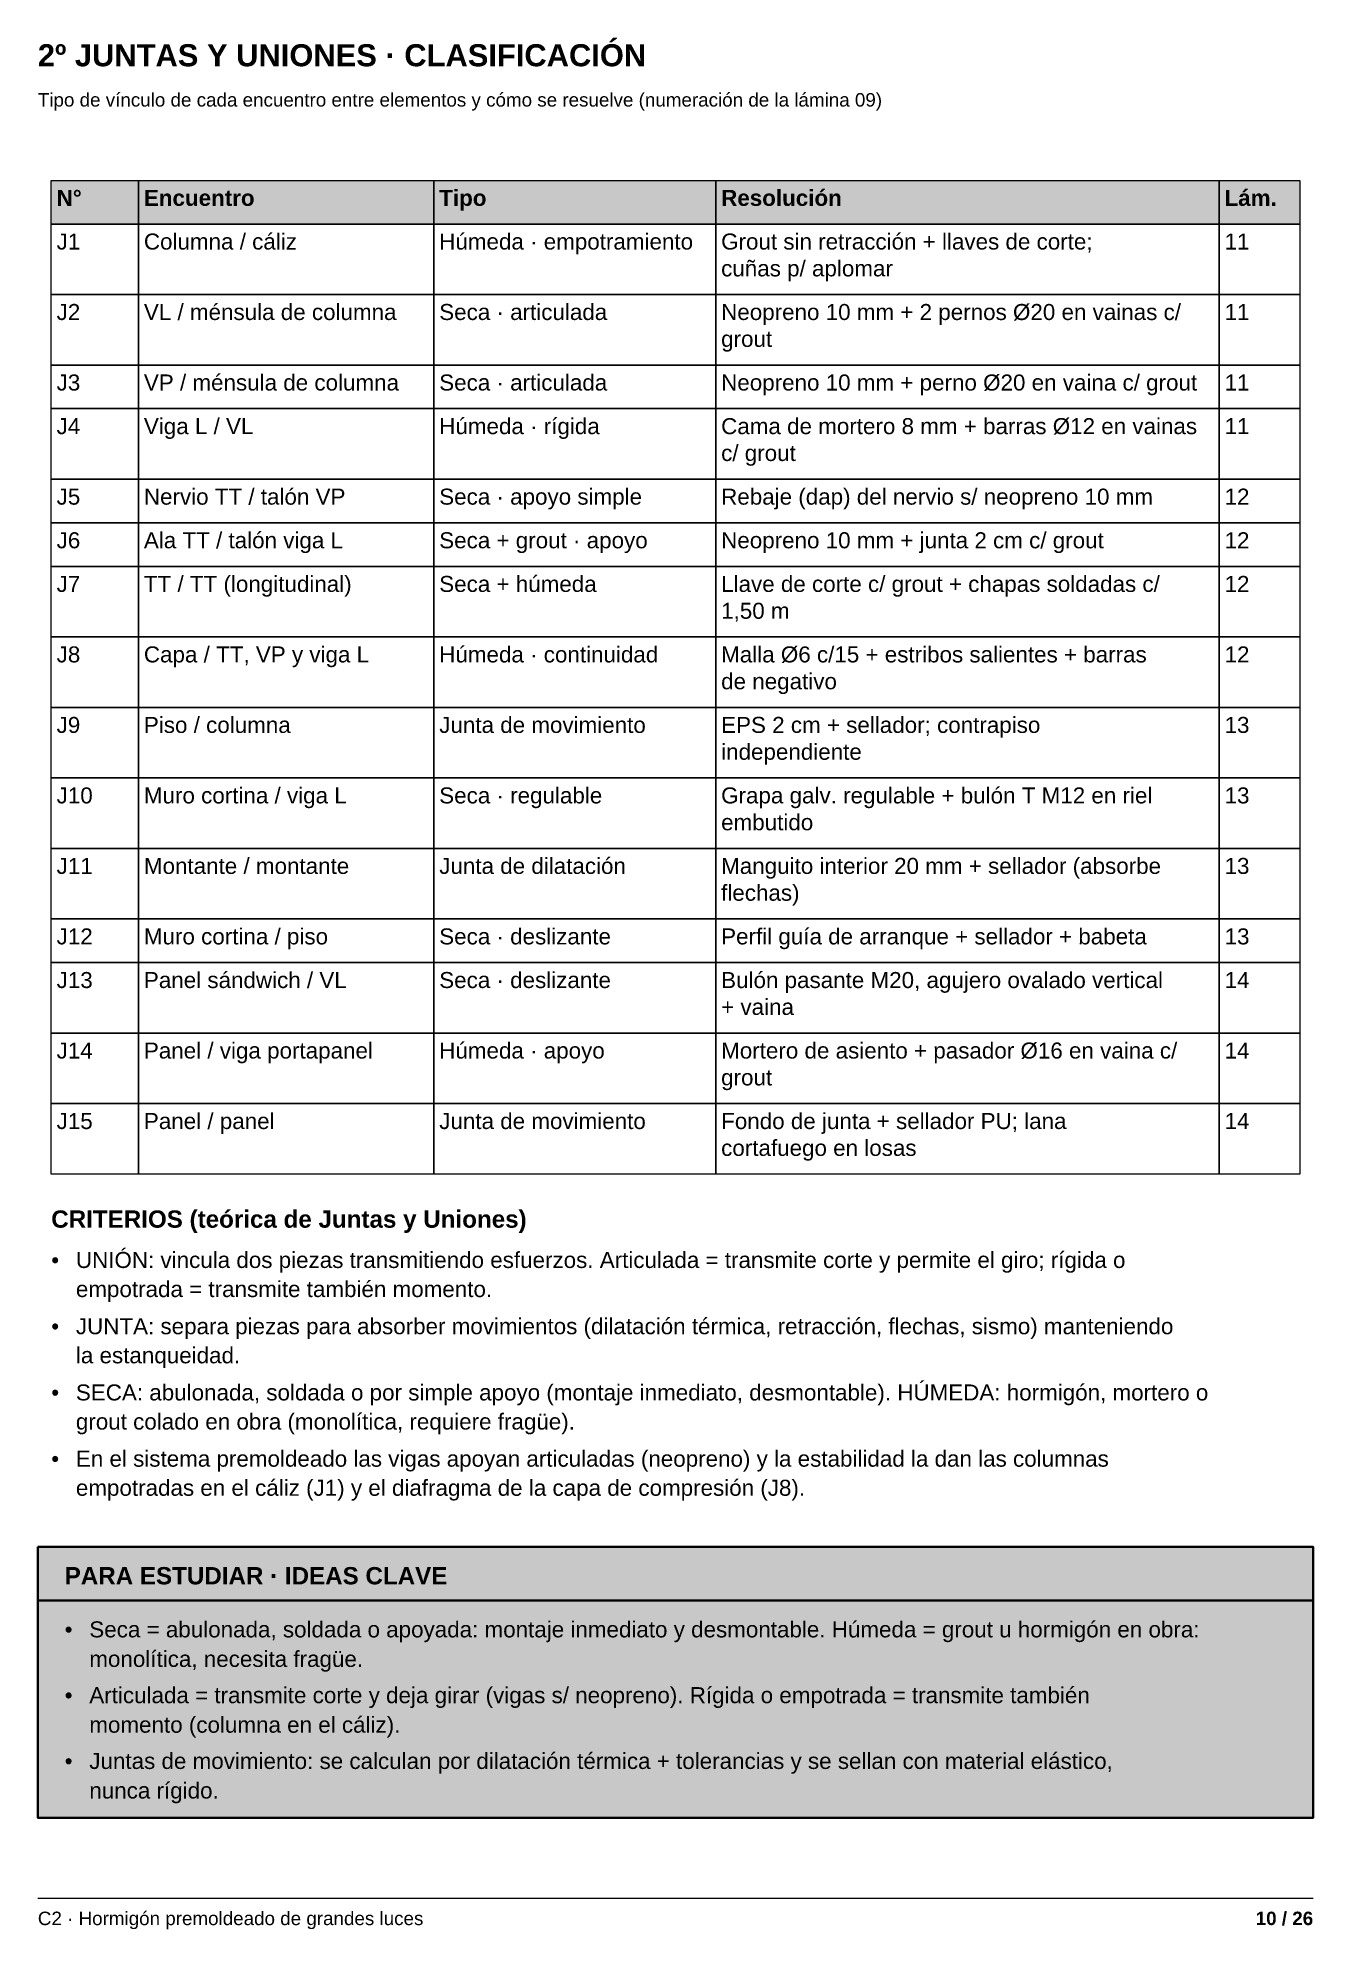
# Model space of a CAD drawing. Header units: millimetres. Extents: x 10 to 200, y 4 to 286.
import ezdxf
from ezdxf.enums import TextEntityAlignment as Align

# ---------------------------------------------------------------- set-up
doc = ezdxf.new("R2010")
doc.units = ezdxf.units.MM
for name, color, linetype in [('ESTUDIO', 7, 'Continuous'), ('ESTUDIO-RELLENO', 9, 'Continuous'), ('MARCO', 7, 'Continuous'), ('TABLAS', 7, 'Continuous'), ('TABLAS-RELLENO', 9, 'Continuous'), ('TEXTOS', 7, 'Continuous')]:
    doc.layers.add(name, color=color, linetype=linetype)
doc.styles.add('ARIAL', font='arial.ttf')
doc.styles.add('ARIAL-NEGRITA', font='arialbd.ttf')

msp = doc.modelspace()

# ---------------------------------------------------------------- hatches: boundary and pattern name
at = {"layer": 'ESTUDIO-RELLENO', "true_color": 0xfff8dc}
h = msp.add_hatch(color=7, dxfattribs=at)
h.dxf.hatch_style = 1
h.paths.add_polyline_path([(10, 61.3775), (200, 61.3775), (200, 20.9643), (10, 20.9643)])
at = {"layer": 'ESTUDIO-RELLENO', "true_color": 0xf3d77a}
h = msp.add_hatch(color=41, dxfattribs=at)
h.dxf.hatch_style = 1
h.paths.add_polyline_path([(10, 61.3775), (200, 61.3775), (200, 53.3775), (10, 53.3775)])
at = {"layer": 'TABLAS-RELLENO', "true_color": 0xe2e6ea}
h = msp.add_hatch(color=254, dxfattribs=at)
h.dxf.hatch_style = 1
h.paths.add_polyline_path([(12, 265), (25, 265), (25, 258.49675), (12, 258.49675)])
h = msp.add_hatch(color=254, dxfattribs=at)
h.dxf.hatch_style = 1
h.paths.add_polyline_path([(25, 265), (69, 265), (69, 258.49675), (25, 258.49675)])
h = msp.add_hatch(color=254, dxfattribs=at)
h.dxf.hatch_style = 1
h.paths.add_polyline_path([(69, 265), (111, 265), (111, 258.49675), (69, 258.49675)])
h = msp.add_hatch(color=254, dxfattribs=at)
h.dxf.hatch_style = 1
h.paths.add_polyline_path([(111, 265), (186, 265), (186, 258.49675), (111, 258.49675)])
h = msp.add_hatch(color=254, dxfattribs=at)
h.dxf.hatch_style = 1
h.paths.add_polyline_path([(186, 265), (198, 265), (198, 258.49675), (186, 258.49675)])

# ---------------------------------------------------------------- linework, layer by layer
at = {"layer": 'ESTUDIO', "color": 42, "lineweight": 35, "true_color": 0xc9a227}
for points in [[(10, 61.3775), (200, 61.3775), (200, 20.9643), (10, 20.9643)], [(10, 61.3775), (200, 61.3775), (200, 53.3775), (10, 53.3775)]]:
    msp.add_lwpolyline(points, close=True, dxfattribs=at)
at = {"layer": 'MARCO', "color": 253, "lineweight": 13, "true_color": 0x999999}
msp.add_lwpolyline([(10, 9), (200, 9)], dxfattribs=at)
at = {"layer": 'TABLAS', "lineweight": 13}
for points in [[(12, 265), (25, 265), (25, 258.49675), (12, 258.49675)], [(25, 265), (69, 265), (69, 258.49675), (25, 258.49675)], [(69, 265), (111, 265), (111, 258.49675), (69, 258.49675)], [(111, 265), (186, 265), (186, 258.49675), (111, 258.49675)], [(186, 265), (198, 265), (198, 258.49675), (186, 258.49675)], [(12, 258.49675), (25, 258.49675), (25, 247.9915), (12, 247.9915)], [(25, 258.49675), (69, 258.49675), (69, 247.9915), (25, 247.9915)], [(69, 258.49675), (111, 258.49675), (111, 247.9915), (69, 247.9915)], [(111, 258.49675), (186, 258.49675), (186, 247.9915), (111, 247.9915)], [(186, 258.49675), (198, 258.49675), (198, 247.9915), (186, 247.9915)], [(12, 247.9915), (25, 247.9915), (25, 237.48625), (12, 237.48625)], [(25, 247.9915), (69, 247.9915), (69, 237.48625), (25, 237.48625)], [(69, 247.9915), (111, 247.9915), (111, 237.48625), (69, 237.48625)], [(111, 247.9915), (186, 247.9915), (186, 237.48625), (111, 237.48625)], [(186, 247.9915), (198, 247.9915), (198, 237.48625), (186, 237.48625)], [(12, 237.48625), (25, 237.48625), (25, 230.983), (12, 230.983)], [(25, 237.48625), (69, 237.48625), (69, 230.983), (25, 230.983)], [(69, 237.48625), (111, 237.48625), (111, 230.983), (69, 230.983)], [(111, 237.48625), (186, 237.48625), (186, 230.983), (111, 230.983)], [(186, 237.48625), (198, 237.48625), (198, 230.983), (186, 230.983)], [(12, 230.983), (25, 230.983), (25, 220.47775), (12, 220.47775)], [(25, 230.983), (69, 230.983), (69, 220.47775), (25, 220.47775)], [(69, 230.983), (111, 230.983), (111, 220.47775), (69, 220.47775)], [(111, 230.983), (186, 230.983), (186, 220.47775), (111, 220.47775)], [(186, 230.983), (198, 230.983), (198, 220.47775), (186, 220.47775)], [(12, 220.47775), (25, 220.47775), (25, 213.9745), (12, 213.9745)], [(25, 220.47775), (69, 220.47775), (69, 213.9745), (25, 213.9745)], [(69, 220.47775), (111, 220.47775), (111, 213.9745), (69, 213.9745)], [(111, 220.47775), (186, 220.47775), (186, 213.9745), (111, 213.9745)], [(186, 220.47775), (198, 220.47775), (198, 213.9745), (186, 213.9745)], [(12, 213.9745), (25, 213.9745), (25, 207.47125), (12, 207.47125)], [(25, 213.9745), (69, 213.9745), (69, 207.47125), (25, 207.47125)], [(69, 213.9745), (111, 213.9745), (111, 207.47125), (69, 207.47125)], [(111, 213.9745), (186, 213.9745), (186, 207.47125), (111, 207.47125)], [(186, 213.9745), (198, 213.9745), (198, 207.47125), (186, 207.47125)], [(12, 207.47125), (25, 207.47125), (25, 196.966), (12, 196.966)], [(25, 207.47125), (69, 207.47125), (69, 196.966), (25, 196.966)], [(69, 207.47125), (111, 207.47125), (111, 196.966), (69, 196.966)], [(111, 207.47125), (186, 207.47125), (186, 196.966), (111, 196.966)], [(186, 207.47125), (198, 207.47125), (198, 196.966), (186, 196.966)], [(12, 196.966), (25, 196.966), (25, 186.46075), (12, 186.46075)], [(25, 196.966), (69, 196.966), (69, 186.46075), (25, 186.46075)], [(69, 196.966), (111, 196.966), (111, 186.46075), (69, 186.46075)], [(111, 196.966), (186, 196.966), (186, 186.46075), (111, 186.46075)], [(186, 196.966), (198, 196.966), (198, 186.46075), (186, 186.46075)], [(12, 186.46075), (25, 186.46075), (25, 175.9555), (12, 175.9555)], [(25, 186.46075), (69, 186.46075), (69, 175.9555), (25, 175.9555)], [(69, 186.46075), (111, 186.46075), (111, 175.9555), (69, 175.9555)], [(111, 186.46075), (186, 186.46075), (186, 175.9555), (111, 175.9555)], [(186, 186.46075), (198, 186.46075), (198, 175.9555), (186, 175.9555)], [(12, 175.9555), (25, 175.9555), (25, 165.45025), (12, 165.45025)], [(25, 175.9555), (69, 175.9555), (69, 165.45025), (25, 165.45025)], [(69, 175.9555), (111, 175.9555), (111, 165.45025), (69, 165.45025)], [(111, 175.9555), (186, 175.9555), (186, 165.45025), (111, 165.45025)], [(186, 175.9555), (198, 175.9555), (198, 165.45025), (186, 165.45025)], [(12, 165.45025), (25, 165.45025), (25, 154.945), (12, 154.945)], [(25, 165.45025), (69, 165.45025), (69, 154.945), (25, 154.945)], [(69, 165.45025), (111, 165.45025), (111, 154.945), (69, 154.945)], [(111, 165.45025), (186, 165.45025), (186, 154.945), (111, 154.945)], [(186, 165.45025), (198, 165.45025), (198, 154.945), (186, 154.945)], [(12, 154.945), (25, 154.945), (25, 148.44175), (12, 148.44175)], [(25, 154.945), (69, 154.945), (69, 148.44175), (25, 148.44175)], [(69, 154.945), (111, 154.945), (111, 148.44175), (69, 148.44175)], [(111, 154.945), (186, 154.945), (186, 148.44175), (111, 148.44175)], [(186, 154.945), (198, 154.945), (198, 148.44175), (186, 148.44175)], [(12, 148.44175), (25, 148.44175), (25, 137.9365), (12, 137.9365)], [(25, 148.44175), (69, 148.44175), (69, 137.9365), (25, 137.9365)], [(69, 148.44175), (111, 148.44175), (111, 137.9365), (69, 137.9365)], [(111, 148.44175), (186, 148.44175), (186, 137.9365), (111, 137.9365)], [(186, 148.44175), (198, 148.44175), (198, 137.9365), (186, 137.9365)], [(12, 137.9365), (25, 137.9365), (25, 127.43125), (12, 127.43125)], [(25, 137.9365), (69, 137.9365), (69, 127.43125), (25, 127.43125)], [(69, 137.9365), (111, 137.9365), (111, 127.43125), (69, 127.43125)], [(111, 137.9365), (186, 137.9365), (186, 127.43125), (111, 127.43125)], [(186, 137.9365), (198, 137.9365), (198, 127.43125), (186, 127.43125)], [(12, 127.43125), (25, 127.43125), (25, 116.926), (12, 116.926)], [(25, 127.43125), (69, 127.43125), (69, 116.926), (25, 116.926)], [(69, 127.43125), (111, 127.43125), (111, 116.926), (69, 116.926)], [(111, 127.43125), (186, 127.43125), (186, 116.926), (111, 116.926)], [(186, 127.43125), (198, 127.43125), (198, 116.926), (186, 116.926)]]:
    msp.add_lwpolyline(points, close=True, dxfattribs=at)

# ---------------------------------------------------------------- texts
at = {"layer": 'ESTUDIO'}
for s, height, style, p in [('PARA ESTUDIAR · IDEAS CLAVE', 2.5776, 'ARIAL-NEGRITA', (14, 55.7775)), ('•', 2.38786, 'ARIAL', (14, 47.8775)), ('Seca = abulonada, soldada o apoyada: montaje inmediato y desmontable. Húmeda = grout u hormigón en obra:', 2.38786, 'ARIAL', (17.6685, 47.8775)), ('monolítica, necesita fragüe.', 2.38786, 'ARIAL', (17.6685, 43.4753)), ('•', 2.38786, 'ARIAL', (14, 38.0731)), ('Articulada = transmite corte y deja girar (vigas s/ neopreno). Rígida o empotrada = transmite también', 2.38786, 'ARIAL', (17.6685, 38.0731)), ('momento (columna en el cáliz).', 2.38786, 'ARIAL', (17.6685, 33.6709)), ('•', 2.38786, 'ARIAL', (14, 28.2687)), ('Juntas de movimiento: se calculan por dilatación térmica + tolerancias y se sellan con material elástico,', 2.38786, 'ARIAL', (17.6685, 28.2687)), ('nunca rígido.', 2.38786, 'ARIAL', (17.6685, 23.8665))]:
    msp.add_text(s, height=height, dxfattribs=dict(at, style=style)).set_placement(p)
at = {"layer": 'MARCO', "color": 251, "true_color": 0x666666, "style": 'ARIAL'}
msp.add_text('C2 · Hormigón premoldeado de grandes luces', height=2.0048, dxfattribs=at).set_placement((10, 5))
at = {"layer": 'MARCO', "color": 250, "true_color": 0x444444, "style": 'ARIAL-NEGRITA'}
msp.add_text('10 / 26', height=2.0048, dxfattribs=at).set_placement((200, 5), align=Align.RIGHT)
at = {"layer": 'TABLAS'}
for s, style, p in [('N°', 'ARIAL-NEGRITA', (12.8, 261.19825)), ('Encuentro', 'ARIAL-NEGRITA', (25.8, 261.19825)), ('Tipo', 'ARIAL-NEGRITA', (69.8, 261.19825)), ('Resolución', 'ARIAL-NEGRITA', (111.8, 261.19825)), ('Lám.', 'ARIAL-NEGRITA', (186.8, 261.19825)), ('J1', 'ARIAL', (12.8, 254.695)), ('Columna / cáliz', 'ARIAL', (25.8, 254.695)), ('Húmeda · empotramiento', 'ARIAL', (69.8, 254.695)), ('Grout sin retracción + llaves de corte;', 'ARIAL', (111.8, 254.695)), ('11', 'ARIAL', (186.8, 254.695)), ('cuñas p/ aplomar', 'ARIAL', (111.8, 250.693)), ('J2', 'ARIAL', (12.8, 244.18975)), ('VL / ménsula de columna', 'ARIAL', (25.8, 244.18975)), ('Seca · articulada', 'ARIAL', (69.8, 244.18975)), ('Neopreno 10 mm + 2 pernos Ø20 en vainas c/', 'ARIAL', (111.8, 244.18975)), ('11', 'ARIAL', (186.8, 244.18975)), ('grout', 'ARIAL', (111.8, 240.18775)), ('J3', 'ARIAL', (12.8, 233.6845)), ('VP / ménsula de columna', 'ARIAL', (25.8, 233.6845)), ('Seca · articulada', 'ARIAL', (69.8, 233.6845)), ('Neopreno 10 mm + perno Ø20 en vaina c/ grout', 'ARIAL', (111.8, 233.6845)), ('11', 'ARIAL', (186.8, 233.6845)), ('J4', 'ARIAL', (12.8, 227.18125)), ('Viga L / VL', 'ARIAL', (25.8, 227.18125)), ('Húmeda · rígida', 'ARIAL', (69.8, 227.18125)), ('Cama de mortero 8 mm + barras Ø12 en vainas', 'ARIAL', (111.8, 227.18125)), ('11', 'ARIAL', (186.8, 227.18125)), ('c/ grout', 'ARIAL', (111.8, 223.17925)), ('J5', 'ARIAL', (12.8, 216.676)), ('Nervio TT / talón VP', 'ARIAL', (25.8, 216.676)), ('Seca · apoyo simple', 'ARIAL', (69.8, 216.676)), ('Rebaje (dap) del nervio s/ neopreno 10 mm', 'ARIAL', (111.8, 216.676)), ('12', 'ARIAL', (186.8, 216.676)), ('J6', 'ARIAL', (12.8, 210.17275)), ('Ala TT / talón viga L', 'ARIAL', (25.8, 210.17275)), ('Seca + grout · apoyo', 'ARIAL', (69.8, 210.17275)), ('Neopreno 10 mm + junta 2 cm c/ grout', 'ARIAL', (111.8, 210.17275)), ('12', 'ARIAL', (186.8, 210.17275)), ('J7', 'ARIAL', (12.8, 203.6695)), ('TT / TT (longitudinal)', 'ARIAL', (25.8, 203.6695)), ('Seca + húmeda', 'ARIAL', (69.8, 203.6695)), ('Llave de corte c/ grout + chapas soldadas c/', 'ARIAL', (111.8, 203.6695)), ('12', 'ARIAL', (186.8, 203.6695)), ('1,50 m', 'ARIAL', (111.8, 199.6675)), ('J8', 'ARIAL', (12.8, 193.16425)), ('Capa / TT, VP y viga L', 'ARIAL', (25.8, 193.16425)), ('Húmeda · continuidad', 'ARIAL', (69.8, 193.16425)), ('Malla Ø6 c/15 + estribos salientes + barras', 'ARIAL', (111.8, 193.16425)), ('12', 'ARIAL', (186.8, 193.16425)), ('de negativo', 'ARIAL', (111.8, 189.16225)), ('J9', 'ARIAL', (12.8, 182.659)), ('Piso / columna', 'ARIAL', (25.8, 182.659)), ('Junta de movimiento', 'ARIAL', (69.8, 182.659)), ('EPS 2 cm + sellador; contrapiso', 'ARIAL', (111.8, 182.659)), ('13', 'ARIAL', (186.8, 182.659)), ('independiente', 'ARIAL', (111.8, 178.657)), ('J10', 'ARIAL', (12.8, 172.15375)), ('Muro cortina / viga L', 'ARIAL', (25.8, 172.15375)), ('Seca · regulable', 'ARIAL', (69.8, 172.15375)), ('Grapa galv. regulable + bulón T M12 en riel', 'ARIAL', (111.8, 172.15375)), ('13', 'ARIAL', (186.8, 172.15375)), ('embutido', 'ARIAL', (111.8, 168.15175)), ('J11', 'ARIAL', (12.8, 161.6485)), ('Montante / montante', 'ARIAL', (25.8, 161.6485)), ('Junta de dilatación', 'ARIAL', (69.8, 161.6485)), ('Manguito interior 20 mm + sellador (absorbe', 'ARIAL', (111.8, 161.6485)), ('13', 'ARIAL', (186.8, 161.6485)), ('flechas)', 'ARIAL', (111.8, 157.6465)), ('J12', 'ARIAL', (12.8, 151.14325)), ('Muro cortina / piso', 'ARIAL', (25.8, 151.14325)), ('Seca · deslizante', 'ARIAL', (69.8, 151.14325)), ('Perfil guía de arranque + sellador + babeta', 'ARIAL', (111.8, 151.14325)), ('13', 'ARIAL', (186.8, 151.14325)), ('J13', 'ARIAL', (12.8, 144.64)), ('Panel sándwich / VL', 'ARIAL', (25.8, 144.64)), ('Seca · deslizante', 'ARIAL', (69.8, 144.64)), ('Bulón pasante M20, agujero ovalado vertical', 'ARIAL', (111.8, 144.64)), ('14', 'ARIAL', (186.8, 144.64)), ('+ vaina', 'ARIAL', (111.8, 140.638)), ('J14', 'ARIAL', (12.8, 134.13475)), ('Panel / viga portapanel', 'ARIAL', (25.8, 134.13475)), ('Húmeda · apoyo', 'ARIAL', (69.8, 134.13475)), ('Mortero de asiento + pasador Ø16 en vaina c/', 'ARIAL', (111.8, 134.13475)), ('14', 'ARIAL', (186.8, 134.13475)), ('grout', 'ARIAL', (111.8, 130.13275)), ('J15', 'ARIAL', (12.8, 123.6295)), ('Panel / panel', 'ARIAL', (25.8, 123.6295)), ('Junta de movimiento', 'ARIAL', (69.8, 123.6295)), ('Fondo de junta + sellador PU; lana', 'ARIAL', (111.8, 123.6295)), ('14', 'ARIAL', (186.8, 123.6295)), ('cortafuego en losas', 'ARIAL', (111.8, 119.6275))]:
    msp.add_text(s, height=2.38786, dxfattribs=dict(at, style=style)).set_placement(p)
at = {"layer": 'TEXTOS'}
for s, height, style, p in [('2º JUNTAS Y UNIONES · CLASIFICACIÓN', 3.2936, 'ARIAL-NEGRITA', (10, 282)), ('CRITERIOS (teórica de Juntas y Uniones)', 2.5776, 'ARIAL-NEGRITA', (12, 108.926)), ('•', 2.38786, 'ARIAL', (12, 102.926)), ('UNIÓN: vincula dos piezas transmitiendo esfuerzos. Articulada = transmite corte y permite el giro; rígida o', 2.38786, 'ARIAL', (15.6685, 102.926)), ('empotrada = transmite también momento.', 2.38786, 'ARIAL', (15.6685, 98.5905)), ('•', 2.38786, 'ARIAL', (12, 93.055)), ('JUNTA: separa piezas para absorber movimientos (dilatación térmica, retracción, flechas, sismo) manteniendo', 2.38786, 'ARIAL', (15.6685, 93.055)), ('la estanqueidad.', 2.38786, 'ARIAL', (15.6685, 88.7195)), ('•', 2.38786, 'ARIAL', (12, 83.184)), ('SECA: abulonada, soldada o por simple apoyo (montaje inmediato, desmontable). HÚMEDA: hormigón, mortero o', 2.38786, 'ARIAL', (15.6685, 83.184)), ('grout colado en obra (monolítica, requiere fragüe).', 2.38786, 'ARIAL', (15.6685, 78.8485)), ('•', 2.38786, 'ARIAL', (12, 73.313)), ('En el sistema premoldeado las vigas apoyan articuladas (neopreno) y la estabilidad la dan las columnas', 2.38786, 'ARIAL', (15.6685, 73.313)), ('empotradas en el cáliz (J1) y el diafragma de la capa de compresión (J8).', 2.38786, 'ARIAL', (15.6685, 68.9775))]:
    msp.add_text(s, height=height, dxfattribs=dict(at, style=style)).set_placement(p)
at = {"layer": 'TEXTOS', "color": 250, "true_color": 0x333333, "style": 'ARIAL'}
msp.add_text('Tipo de vínculo de cada encuentro entre elementos y cómo se resuelve (numeración de la lámina 09)', height=2.0048, dxfattribs=at).set_placement((10, 276))

doc.saveas('drawing.dxf')
